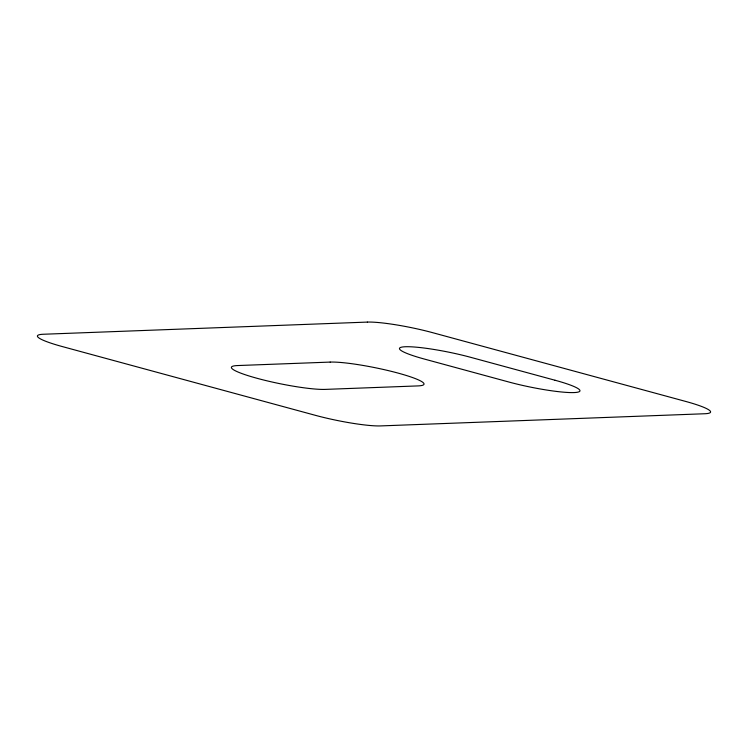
<?xml version="1.0" encoding="UTF-8"?>
<svg xmlns="http://www.w3.org/2000/svg" width="748" height="748" viewBox="0 0 748 748"><rect width="100%" height="100%" fill="white"/><g stroke="black" fill="none" stroke-linecap="round" stroke-linejoin="round"><path stroke-width="1.12" d="M367.343 322.089L43.319 334.253A49.069 6.152 11.5 0 0 62.346 346.576L315.347 415.318A49.069 6.152 11.5 0 0 380.657 425.911L704.681 413.747A49.069 6.152 11.5 0 0 685.654 401.424L432.653 332.682A49.069 6.152 11.5 0 0 367.343 322.089M330.149 362.088L237.574 365.557A51.032 6.395 11.5 0 0 257.359 378.376A51.032 6.395 11.5 0 0 325.277 389.39L417.851 385.912A51.032 6.395 11.5 0 0 398.067 373.093A51.032 6.395 11.5 0 0 330.149 362.088M555.035 380.246L470.698 357.329A49.069 6.152 11.5 0 0 405.388 346.745A49.069 6.152 11.5 0 0 424.406 359.068L508.743 381.985A49.069 6.152 11.5 0 0 574.053 392.569A49.069 6.152 11.5 0 0 555.035 380.246"/></g></svg>
